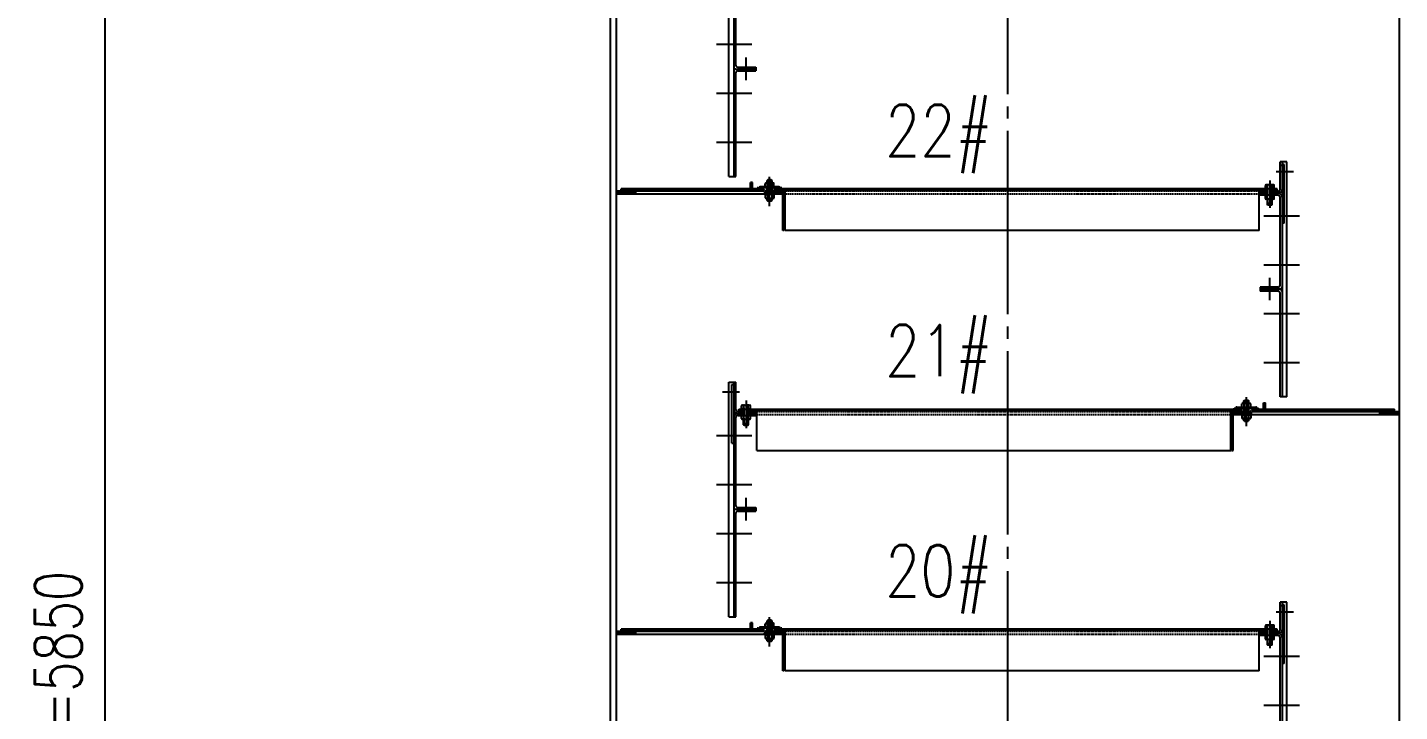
# Model space of a CAD drawing. Extents: x 16825 to 205982, y -10874 to 68273.
# Drawn here: x 162947 to 165750, y 45838 to 47236 of the extents above; entities that cross this region are included whole.
import ezdxf

# ---------------------------------------------------------------- set-up
doc = ezdxf.new("R2010")
doc.units = 0
doc.header["$LTSCALE"] = 5
doc.header["$MEASUREMENT"] = 0
doc.linetypes.add('CENTER', pattern=[18, 15, -1, 1, -1])
doc.linetypes.add('DASHED', pattern=[0.75, 0.5, -0.25])
doc.layers.get('DEFPOINTS').update_dxf_attribs({"linetype": 'CONTINUOUS'})
for name, color, linetype in [('CEN', 6, 'CENTER'), ('DIM', 1, 'CONTINUOUS'), ('HAT', 8, 'CONTINUOUS'), ('HID', 5, 'DASHED'), ('THINK', 2, 'CONTINUOUS'), ('THK', 2, 'CONTINUOUS'), ('THN', 4, 'CONTINUOUS')]:
    doc.layers.add(name, color=color, linetype=linetype)
doc.styles.get("Standard").update_dxf_attribs({"font": 'simplex', "width": 0.75, "bigfont": 'hzdx'})
doc.dimstyles.new('DIM3', dxfattribs={"dimscale": 0, "dimtxt": 3, "dimasz": 3, "dimexe": 1, "dimexo": 0, "dimgap": 1.5, "dimtad": 1, "dimdec": 4, "dimdsep": 46, "dimtxsty": 'Standard', "dimcen": 3, "dimclrd": 1, "dimclrt": 3, "dimadec": 0, "dimazin": 0, "dimtfac": 0.75, "dimtdec": 4, "dimtix": 1, "dimtmove": 0, "dimatfit": 0, "dimfxl": 0, "dimtolj": 1, "dimtzin": 0, "dimarcsym": 0})
pattern_1 = [(135, (165397.0422, 43914.4804), (2.245064, 2.245064), [])]
pattern_2 = [(45, (164503.711, 44364.4804), (-2.245064, 2.245064), [])]
pattern_3 = [(135, (165397.0422, 44814.4804), (2.245064, 2.245064), [])]

# ---------------------------------------------------------------- blocks, each defined once
blk = doc.blocks.new('*D96')
at = {"layer": 'DEFPOINTS', "color": 0}
for p in [(163106.3, 48706.4), (164283.3, 48706.4), (163313.1, 42856.4)]:
    blk.add_point(p, dxfattribs=at)
at = {"layer": 'DIM', "lineweight": -2}
for p, q in [((164283.3, 48706.4), (163074.3, 48706.4)), ((163313.1, 42856.4), (163074.3, 42856.4))]:
    blk.add_line(p, q, dxfattribs=at)
at = {"layer": 'DIM', "color": 1, "lineweight": -2}
blk.add_line((163106.3, 42952.4), (163106.3, 48610.4), dxfattribs=at)
at = {"layer": 'DIM', "color": 1}
for points in [[(163090.3, 48610.4), (163122.3, 48610.4), (163106.3, 48706.4)], [(163090.3, 42952.4), (163122.3, 42952.4), (163106.3, 42856.4)]]:
    blk.add_solid(points, dxfattribs=at)
at = {"layer": 'DIM', "color": 3, "insert": (163010.3, 45781.4), "char_height": 96, "attachment_point": 5, "rotation": 90}
blk.add_mtext('\\A1;13x450=5850', dxfattribs=at)

msp = doc.modelspace()

# ---------------------------------------------------------------- hatches: boundary and pattern name
at = {"layer": 'HAT'}
h = msp.add_hatch(dxfattribs=at)
h.set_pattern_fill('ANSI31', color=256, style=0)
h.set_pattern_definition(pattern_3)
h.paths.add_polyline_path([(164190.377, 46901.373), (164190.377, 46895.373), (164150.377, 46895.373), (164150.377, 46901.373)])
h = msp.add_hatch(dxfattribs=at)
h.set_pattern_fill('ANSI31', color=256, style=0)
h.set_pattern_definition(pattern_3)
h.paths.add_polyline_path([(164424.377, 46919.373), (164428.377, 46919.373), (164428.377, 46906.373), (164424.377, 46906.373)])
h = msp.add_hatch(dxfattribs=at)
h.set_pattern_fill('ANSI31', color=256, scale=0.5, style=0)
h.set_pattern_definition([(135, (165396.0422, 45529.4574), (1.122532, 1.122532), [])])
h.paths.add_polyline_path([(164469.377, 46908.373), (164469.377, 46910.373), (164482.877, 46910.373, -0.23606798), (164484.877, 46909.373, 0.23606798), (164486.877, 46908.373), (164488.377, 46908.373), (164488.377, 46906.373), (164486.877, 46906.373, -0.23606798), (164484.877, 46907.373, 0.23606798), (164482.877, 46908.373)])
h.paths.add_polyline_path([(164457.377, 46910.373), (164457.377, 46908.373), (164443.877, 46908.373, 0.23606798), (164441.877, 46907.373, -0.23606798), (164439.877, 46906.373), (164438.377, 46906.373), (164438.377, 46908.373), (164439.877, 46908.373, 0.23606798), (164441.877, 46909.373, -0.23606798), (164443.877, 46910.373)])
h = msp.add_hatch(dxfattribs=at)
h.set_pattern_fill('ANSI31', color=256, scale=0.5, style=0)
h.set_pattern_definition([(45, (164504.711, 45079.4574), (-1.122532, 1.122532), [])])
h.paths.add_polyline_path([(165431.377, 46458.373), (165431.377, 46460.373), (165417.877, 46460.373, 0.23606798), (165415.877, 46459.373, -0.23606798), (165413.877, 46458.373), (165412.377, 46458.373), (165412.377, 46456.373), (165413.877, 46456.373, 0.23606798), (165415.877, 46457.373, -0.23606798), (165417.877, 46458.373)])
h.paths.add_polyline_path([(165443.377, 46460.373), (165443.377, 46458.373), (165456.877, 46458.373, -0.23606798), (165458.877, 46457.373, 0.23606798), (165460.877, 46456.373), (165462.377, 46456.373), (165462.377, 46458.373), (165460.877, 46458.373, -0.23606798), (165458.877, 46459.373, 0.23606798), (165456.877, 46460.373)])
h = msp.add_hatch(dxfattribs=at)
h.set_pattern_fill('ANSI31', color=256, style=0)
h.set_pattern_definition(pattern_2)
h.paths.add_polyline_path([(165476.377, 46469.373), (165472.377, 46469.373), (165472.377, 46456.373), (165476.377, 46456.373)])
h = msp.add_hatch(dxfattribs=at)
h.set_pattern_fill('ANSI31', color=256, style=0)
h.set_pattern_definition(pattern_2)
h.paths.add_polyline_path([(165710.377, 46451.373), (165710.377, 46445.373), (165750.377, 46445.373), (165750.377, 46451.373)])
h = msp.add_hatch(dxfattribs=at)
h.set_pattern_fill('ANSI31', color=256, style=0)
h.set_pattern_definition(pattern_1)
h.paths.add_polyline_path([(164190.377, 46001.373), (164190.377, 45995.373), (164150.377, 45995.373), (164150.377, 46001.373)])
h = msp.add_hatch(dxfattribs=at)
h.set_pattern_fill('ANSI31', color=256, style=0)
h.set_pattern_definition(pattern_1)
h.paths.add_polyline_path([(164424.377, 46019.373), (164428.377, 46019.373), (164428.377, 46006.373), (164424.377, 46006.373)])
h = msp.add_hatch(dxfattribs=at)
h.set_pattern_fill('ANSI31', color=256, scale=0.5, style=0)
h.set_pattern_definition([(135, (165396.0422, 44629.4574), (1.122532, 1.122532), [])])
h.paths.add_polyline_path([(164469.377, 46008.373), (164469.377, 46010.373), (164482.877, 46010.373, -0.23606798), (164484.877, 46009.373, 0.23606798), (164486.877, 46008.373), (164488.377, 46008.373), (164488.377, 46006.373), (164486.877, 46006.373, -0.23606798), (164484.877, 46007.373, 0.23606798), (164482.877, 46008.373)])
h.paths.add_polyline_path([(164457.377, 46010.373), (164457.377, 46008.373), (164443.877, 46008.373, 0.23606798), (164441.877, 46007.373, -0.23606798), (164439.877, 46006.373), (164438.377, 46006.373), (164438.377, 46008.373), (164439.877, 46008.373, 0.23606798), (164441.877, 46009.373, -0.23606798), (164443.877, 46010.373)])

# ---------------------------------------------------------------- linework, layer by layer
at = {"layer": 'CEN', "ltscale": 5}
msp.add_line((164950.377, 28649.949), (164950.377, 65759.35), dxfattribs=at)
at = {"layer": 'CEN'}
for p, q in [((164427.32, 47201.373), (164355.01, 47201.373)), ((164415.377, 47128.868), (164415.377, 47174.584)), ((164427.32, 47101.373), (164355.01, 47101.373)), ((164427.32, 47001.373), (164355.01, 47001.373)), ((164463.377, 46871.182), (164463.377, 46930.95)), ((165485.377, 46923.632), (165485.377, 46867.398)), ((165533.676, 46941.373), (165498.63, 46941.373)), ((165473.433, 46851.373), (165545.744, 46851.373)), ((165473.433, 46751.373), (165545.744, 46751.373)), ((165485.377, 46678.868), (165485.377, 46724.584)), ((165473.433, 46651.373), (165545.744, 46651.373)), ((165473.433, 46551.373), (165545.744, 46551.373)), ((164367.078, 46491.373), (164402.123, 46491.373)), ((165437.377, 46421.182), (165437.377, 46480.95)), ((164415.377, 46473.632), (164415.377, 46417.398)), ((164427.32, 46401.373), (164355.01, 46401.373)), ((164427.32, 46301.373), (164355.01, 46301.373)), ((164415.377, 46228.868), (164415.377, 46274.584)), ((164427.32, 46201.373), (164355.01, 46201.373)), ((164427.32, 46101.373), (164355.01, 46101.373)), ((164463.377, 45971.182), (164463.377, 46030.95)), ((165533.676, 46041.373), (165498.63, 46041.373)), ((165485.377, 46023.632), (165485.377, 45967.398)), ((165473.433, 45951.373), (165545.744, 45951.373)), ((165473.433, 45851.373), (165545.744, 45851.373))]:
    msp.add_line(p, q, dxfattribs=at)
at = {"layer": 'HID'}
for p, q in [((165463.377, 46901.373), (164496.377, 46901.373)), ((165463.377, 46895.373), (164496.377, 46895.373)), ((164437.377, 46451.373), (165404.377, 46451.373)), ((164437.377, 46445.373), (165404.377, 46445.373)), ((165463.377, 46001.373), (164496.377, 46001.373)), ((165463.377, 45995.373), (164496.377, 45995.373))]:
    msp.add_line(p, q, dxfattribs=at)
at = {"layer": 'THINK'}
for p, q in [((164150.377, 46895.373), (164150.377, 46901.373)), ((165750.377, 46445.373), (165750.377, 46451.373)), ((164150.377, 45995.373), (164150.377, 46001.373))]:
    msp.add_line(p, q, dxfattribs=at)
at = {"layer": 'THK'}
for p, q in [((164138.377, 43081.373), (164138.377, 55515.373)), ((164150.377, 36168.873), (164150.377, 55518.373)), ((165750.377, 41744.373), (165750.377, 54731.373)), ((164380.377, 46931.373), (164380.377, 47411.373)), ((164390.377, 47342.701), (164390.377, 46931.373)), ((164394.377, 47159.373), (164394.377, 47339.373)), ((164394.377, 47151.373), (164435.377, 47151.373)), ((164398.377, 47155.373), (164435.377, 47155.373)), ((164398.377, 47147.373), (164435.377, 47147.373)), ((164435.377, 47155.373), (164435.377, 47147.373)), ((164394.377, 46931.373), (164394.377, 47143.373)), ((165506.377, 46905.373), (165506.377, 46961.373)), ((165520.377, 46961.373), (165506.377, 46961.373)), ((165510.377, 46954.373), (165506.377, 46954.373)), ((165510.377, 46961.373), (165510.377, 46892.701)), ((165514.377, 46956.373), (165510.377, 46956.373)), ((165514.377, 46836.373), (165514.377, 46956.373)), ((165520.377, 46481.373), (165520.377, 46961.373)), ((164380.377, 46931.373), (164394.377, 46931.373)), ((164459.877, 46924.826), (164458.377, 46923.326)), ((164458.377, 46923.326), (164462.377, 46923.326)), ((164458.377, 46918.373), (164458.377, 46923.326)), ((164462.377, 46924.826), (164459.877, 46924.826)), ((164462.377, 46919.826), (164462.377, 46924.826)), ((164464.377, 46919.826), (164464.377, 46924.826)), ((164466.877, 46924.826), (164464.377, 46924.826)), ((164468.377, 46923.326), (164464.377, 46923.326)), ((164468.377, 46923.326), (164466.877, 46924.826)), ((164468.377, 46918.373), (164468.377, 46923.326)), ((164452.377, 46901.373), (164150.377, 46901.373)), ((164453.141, 46895.373), (164150.377, 46895.373)), ((164448.716, 46906.373), (164160.377, 46906.373)), ((164160.377, 46901.373), (164160.377, 46906.373)), ((164448.377, 46903.373), (164160.377, 46903.373)), ((164190.377, 46895.373), (164190.377, 46903.373)), ((164428.377, 46919.373), (164424.377, 46919.373)), ((164424.377, 46906.373), (164424.377, 46919.373)), ((164428.377, 46906.373), (164428.377, 46919.373)), ((164439.877, 46908.373), (164438.377, 46908.373)), ((164438.377, 46906.373), (164438.377, 46908.373)), ((164482.877, 46910.373), (164443.877, 46910.373)), ((164458.377, 46908.373), (164443.877, 46908.373)), ((164487.377, 46898.373), (164453.141, 46898.373)), ((164453.141, 46894.873), (164453.141, 46898.373)), ((164453.141, 46894.873), (164463.377, 46894.873)), ((164454.377, 46911.873), (164454.377, 46916.873)), ((164470.877, 46918.373), (164455.877, 46918.373)), ((164457.377, 46908.373), (164457.377, 46910.373)), ((164458.377, 46901.373), (164457.377, 46901.373)), ((164457.377, 46898.373), (164457.377, 46901.373)), ((164458.377, 46898.373), (164458.377, 46910.373)), ((164458.877, 46911.873), (164458.877, 46916.873)), ((164464.377, 46919.826), (164462.377, 46919.826)), ((164463.377, 46918.373), (164463.377, 46910.373)), ((164473.612, 46894.873), (164463.377, 46894.873)), ((164463.377, 46886.873), (164463.377, 46894.873)), ((164467.877, 46911.873), (164467.877, 46916.873)), ((164468.377, 46898.373), (164468.377, 46910.373)), ((164482.877, 46908.373), (164468.377, 46908.373)), ((164495.377, 46901.373), (164468.377, 46901.373)), ((164469.377, 46908.373), (164469.377, 46910.373)), ((164469.377, 46898.373), (164469.377, 46901.373)), ((164472.377, 46911.873), (164472.377, 46916.873)), ((165500.377, 46906.373), (164473.377, 46906.373)), ((164473.377, 46901.373), (164473.377, 46906.373)), ((165480.377, 46903.373), (164473.377, 46903.373)), ((164473.612, 46894.873), (164473.612, 46898.373)), ((164490.377, 46895.373), (164473.612, 46895.373)), ((164488.377, 46908.373), (164486.877, 46908.373)), ((164488.377, 46906.373), (164488.377, 46908.373)), ((164490.377, 46821.373), (164490.377, 46895.373)), ((164493.377, 46901.373), (164493.377, 46903.373)), ((164495.377, 46895.373), (164493.377, 46895.373)), ((164493.377, 46821.373), (164493.377, 46895.373)), ((164495.377, 46821.373), (164495.377, 46903.373)), ((165463.377, 46821.373), (165463.377, 46903.373)), ((165463.377, 46901.373), (165480.377, 46901.373)), ((165465.377, 46895.373), (165463.377, 46895.373)), ((165465.377, 46901.373), (165465.377, 46893.373)), ((165480.377, 46901.373), (165465.377, 46901.373)), ((165465.377, 46897.373), (165465.377, 46901.373)), ((165480.377, 46897.373), (165465.377, 46897.373)), ((165476.377, 46907.873), (165476.377, 46912.873)), ((165492.877, 46914.373), (165477.877, 46914.373)), ((165479.377, 46903.373), (165479.377, 46906.373)), ((165479.377, 46903.373), (165479.377, 46901.373)), ((165479.377, 46893.373), (165479.377, 46901.373)), ((165480.377, 46893.373), (165480.377, 46906.373)), ((165480.877, 46907.873), (165480.877, 46912.873)), ((165489.877, 46907.873), (165489.877, 46912.873)), ((165490.377, 46893.373), (165490.377, 46906.373)), ((165500.377, 46903.373), (165490.377, 46903.373)), ((165502.377, 46901.373), (165490.377, 46901.373)), ((165490.377, 46901.373), (165502.377, 46901.373)), ((165502.377, 46897.373), (165490.377, 46897.373)), ((165491.377, 46903.373), (165491.377, 46906.373)), ((165491.377, 46901.373), (165491.377, 46903.373)), ((165491.377, 46893.373), (165491.377, 46901.373)), ((165494.377, 46907.873), (165494.377, 46912.873)), ((165500.377, 46903.373), (165500.377, 46906.373)), ((165500.377, 46903.373), (165500.377, 46901.373)), ((164454.377, 46893.373), (164454.377, 46888.373)), ((164470.877, 46886.873), (164455.877, 46886.873)), ((164458.377, 46882.826), (164458.377, 46886.873)), ((164458.377, 46882.826), (164462.377, 46882.826)), ((164458.377, 46882.826), (164459.877, 46881.326)), ((164458.877, 46893.373), (164458.877, 46888.373)), ((164462.377, 46881.326), (164459.877, 46881.326)), ((164464.377, 46886.326), (164462.377, 46886.326)), ((164462.377, 46881.326), (164462.377, 46886.326)), ((164464.377, 46881.326), (164464.377, 46886.326)), ((164468.377, 46882.826), (164464.377, 46882.826)), ((164466.877, 46881.326), (164464.377, 46881.326)), ((164466.877, 46881.326), (164468.377, 46882.826)), ((164467.877, 46893.373), (164467.877, 46888.373)), ((164468.377, 46882.826), (164468.377, 46886.873)), ((164472.377, 46893.373), (164472.377, 46888.373)), ((165502.377, 46893.373), (165465.377, 46893.373)), ((165476.377, 46886.873), (165476.377, 46891.873)), ((165492.877, 46885.373), (165477.877, 46885.373)), ((165480.377, 46874.373), (165480.377, 46885.373)), ((165480.377, 46874.373), (165484.377, 46874.373)), ((165481.377, 46873.373), (165480.377, 46874.373)), ((165480.877, 46886.873), (165480.877, 46891.873)), ((165484.377, 46873.373), (165481.377, 46873.373)), ((165486.377, 46878.373), (165484.377, 46878.373)), ((165484.377, 46873.373), (165484.377, 46878.373)), ((165486.377, 46873.373), (165486.377, 46878.373)), ((165490.377, 46874.373), (165486.377, 46874.373)), ((165489.377, 46873.373), (165486.377, 46873.373)), ((165489.377, 46873.373), (165490.377, 46874.373)), ((165489.877, 46886.873), (165489.877, 46891.873)), ((165490.377, 46874.373), (165490.377, 46885.373)), ((165494.377, 46886.873), (165494.377, 46891.873)), ((165506.377, 46709.373), (165506.377, 46889.373)), ((165510.377, 46892.701), (165510.377, 46481.373)), ((164493.377, 46821.373), (164490.377, 46821.373)), ((165463.377, 46821.373), (164495.377, 46821.373)), ((165514.377, 46836.373), (165510.377, 46836.373)), ((165502.377, 46705.373), (165465.377, 46705.373)), ((165465.377, 46705.373), (165465.377, 46697.373)), ((165506.377, 46701.373), (165465.377, 46701.373)), ((165502.377, 46697.373), (165465.377, 46697.373)), ((165506.377, 46481.373), (165506.377, 46693.373)), ((164380.377, 46031.373), (164380.377, 46511.373)), ((164380.377, 46511.373), (164394.377, 46511.373)), ((164386.377, 46506.373), (164390.377, 46506.373)), ((164386.377, 46386.373), (164386.377, 46506.373)), ((164390.377, 46511.373), (164390.377, 46442.701)), ((164390.377, 46504.373), (164394.377, 46504.373)), ((164394.377, 46455.373), (164394.377, 46511.373)), ((165432.377, 46473.326), (165433.877, 46474.826)), ((165433.877, 46474.826), (165436.377, 46474.826)), ((165436.377, 46469.826), (165436.377, 46474.826)), ((165438.377, 46474.826), (165440.877, 46474.826)), ((165438.377, 46469.826), (165438.377, 46474.826)), ((165440.877, 46474.826), (165442.377, 46473.326)), ((165520.377, 46481.373), (165506.377, 46481.373)), ((164398.377, 46451.373), (164410.377, 46451.373)), ((164410.377, 46451.373), (164398.377, 46451.373)), ((164398.377, 46447.373), (164410.377, 46447.373)), ((164400.377, 46456.373), (165427.377, 46456.373)), ((164400.377, 46453.373), (164400.377, 46456.373)), ((164400.377, 46453.373), (164400.377, 46451.373)), ((164400.377, 46453.373), (164410.377, 46453.373)), ((164406.377, 46457.873), (164406.377, 46462.873)), ((164407.877, 46464.373), (164422.877, 46464.373)), ((164409.377, 46453.373), (164409.377, 46456.373)), ((164409.377, 46451.373), (164409.377, 46453.373)), ((164409.377, 46443.373), (164409.377, 46451.373)), ((164410.377, 46443.373), (164410.377, 46456.373)), ((164410.877, 46457.873), (164410.877, 46462.873)), ((164419.877, 46457.873), (164419.877, 46462.873)), ((164420.377, 46443.373), (164420.377, 46456.373)), ((164420.377, 46453.373), (165427.377, 46453.373)), ((164420.377, 46451.373), (164435.377, 46451.373)), ((164437.377, 46451.373), (164420.377, 46451.373)), ((164420.377, 46447.373), (164435.377, 46447.373)), ((164421.377, 46453.373), (164421.377, 46456.373)), ((164421.377, 46453.373), (164421.377, 46451.373)), ((164421.377, 46443.373), (164421.377, 46451.373)), ((164424.377, 46457.873), (164424.377, 46462.873)), ((164435.377, 46451.373), (164435.377, 46443.373)), ((164435.377, 46447.373), (164435.377, 46451.373)), ((164437.377, 46371.373), (164437.377, 46453.373)), ((165405.377, 46371.373), (165405.377, 46453.373)), ((165405.377, 46451.373), (165432.377, 46451.373)), ((165407.377, 46451.373), (165407.377, 46453.373)), ((165412.377, 46456.373), (165412.377, 46458.373)), ((165412.377, 46458.373), (165413.877, 46458.373)), ((165413.377, 46448.373), (165447.612, 46448.373)), ((165417.877, 46460.373), (165456.877, 46460.373)), ((165417.877, 46458.373), (165432.377, 46458.373)), ((165427.141, 46444.873), (165427.141, 46448.373)), ((165427.377, 46451.373), (165427.377, 46456.373)), ((165428.377, 46461.873), (165428.377, 46466.873)), ((165429.877, 46468.373), (165444.877, 46468.373)), ((165431.377, 46458.373), (165431.377, 46460.373)), ((165431.377, 46448.373), (165431.377, 46451.373)), ((165432.377, 46473.326), (165436.377, 46473.326)), ((165432.377, 46468.373), (165432.377, 46473.326)), ((165432.377, 46448.373), (165432.377, 46460.373)), ((165432.877, 46461.873), (165432.877, 46466.873)), ((165436.377, 46469.826), (165438.377, 46469.826)), ((165437.377, 46468.373), (165437.377, 46460.373)), ((165442.377, 46473.326), (165438.377, 46473.326)), ((165441.877, 46461.873), (165441.877, 46466.873)), ((165442.377, 46468.373), (165442.377, 46473.326)), ((165442.377, 46448.373), (165442.377, 46460.373)), ((165442.377, 46458.373), (165456.877, 46458.373)), ((165442.377, 46451.373), (165443.377, 46451.373)), ((165443.377, 46458.373), (165443.377, 46460.373)), ((165443.377, 46448.373), (165443.377, 46451.373)), ((165446.377, 46461.873), (165446.377, 46466.873)), ((165447.612, 46444.873), (165447.612, 46448.373)), ((165448.377, 46451.373), (165750.377, 46451.373)), ((165452.037, 46456.373), (165740.377, 46456.373)), ((165452.377, 46453.373), (165740.377, 46453.373)), ((165460.877, 46458.373), (165462.377, 46458.373)), ((165462.377, 46456.373), (165462.377, 46458.373)), ((165472.377, 46456.373), (165472.377, 46469.373)), ((165472.377, 46469.373), (165476.377, 46469.373)), ((165476.377, 46456.373), (165476.377, 46469.373)), ((165710.377, 46445.373), (165710.377, 46453.373)), ((165740.377, 46451.373), (165740.377, 46456.373)), ((164390.377, 46442.701), (164390.377, 46031.373)), ((164394.377, 46259.373), (164394.377, 46439.373)), ((164398.377, 46443.373), (164435.377, 46443.373)), ((164406.377, 46436.873), (164406.377, 46441.873)), ((164407.877, 46435.373), (164422.877, 46435.373)), ((164410.377, 46424.373), (164410.377, 46435.373)), ((164410.377, 46424.373), (164414.377, 46424.373)), ((164411.377, 46423.373), (164410.377, 46424.373)), ((164410.877, 46436.873), (164410.877, 46441.873)), ((164411.377, 46423.373), (164414.377, 46423.373)), ((164414.377, 46428.373), (164416.377, 46428.373)), ((164414.377, 46423.373), (164414.377, 46428.373)), ((164416.377, 46423.373), (164416.377, 46428.373)), ((164420.377, 46424.373), (164416.377, 46424.373)), ((164416.377, 46423.373), (164419.377, 46423.373)), ((164419.377, 46423.373), (164420.377, 46424.373)), ((164419.877, 46436.873), (164419.877, 46441.873)), ((164420.377, 46424.373), (164420.377, 46435.373)), ((164424.377, 46436.873), (164424.377, 46441.873)), ((164435.377, 46445.373), (164437.377, 46445.373)), ((165405.377, 46445.373), (165407.377, 46445.373)), ((165407.377, 46371.373), (165407.377, 46445.373)), ((165410.377, 46445.373), (165427.141, 46445.373)), ((165410.377, 46371.373), (165410.377, 46445.373)), ((165427.141, 46444.873), (165437.377, 46444.873)), ((165428.377, 46443.373), (165428.377, 46438.373)), ((165429.877, 46436.873), (165444.877, 46436.873)), ((165432.377, 46432.826), (165432.377, 46436.873)), ((165432.377, 46432.826), (165436.377, 46432.826)), ((165433.877, 46431.326), (165432.377, 46432.826)), ((165432.877, 46443.373), (165432.877, 46438.373)), ((165433.877, 46431.326), (165436.377, 46431.326)), ((165436.377, 46436.326), (165438.377, 46436.326)), ((165436.377, 46431.326), (165436.377, 46436.326)), ((165447.612, 46444.873), (165437.377, 46444.873)), ((165437.377, 46436.873), (165437.377, 46444.873)), ((165438.377, 46431.326), (165438.377, 46436.326)), ((165442.377, 46432.826), (165438.377, 46432.826)), ((165438.377, 46431.326), (165440.877, 46431.326)), ((165442.377, 46432.826), (165440.877, 46431.326)), ((165441.877, 46443.373), (165441.877, 46438.373)), ((165442.377, 46432.826), (165442.377, 46436.873)), ((165446.377, 46443.373), (165446.377, 46438.373)), ((165447.612, 46445.373), (165750.377, 46445.373)), ((164386.377, 46386.373), (164390.377, 46386.373)), ((164437.377, 46371.373), (165405.377, 46371.373)), ((165407.377, 46371.373), (165410.377, 46371.373)), ((164394.377, 46251.373), (164435.377, 46251.373)), ((164398.377, 46255.373), (164435.377, 46255.373)), ((164435.377, 46255.373), (164435.377, 46247.373)), ((164394.377, 46031.373), (164394.377, 46243.373)), ((164398.377, 46247.373), (164435.377, 46247.373)), ((165506.377, 46005.373), (165506.377, 46061.373)), ((165520.377, 46061.373), (165506.377, 46061.373)), ((165510.377, 46054.373), (165506.377, 46054.373)), ((165510.377, 46061.373), (165510.377, 45992.701)), ((165514.377, 46056.373), (165510.377, 46056.373)), ((165514.377, 45936.373), (165514.377, 46056.373)), ((165520.377, 45581.373), (165520.377, 46061.373)), ((164380.377, 46031.373), (164394.377, 46031.373)), ((164452.377, 46001.373), (164150.377, 46001.373)), ((164448.716, 46006.373), (164160.377, 46006.373)), ((164160.377, 46001.373), (164160.377, 46006.373)), ((164448.377, 46003.373), (164160.377, 46003.373)), ((164190.377, 45995.373), (164190.377, 46003.373)), ((164428.377, 46019.373), (164424.377, 46019.373)), ((164424.377, 46006.373), (164424.377, 46019.373)), ((164428.377, 46006.373), (164428.377, 46019.373)), ((164439.877, 46008.373), (164438.377, 46008.373)), ((164438.377, 46006.373), (164438.377, 46008.373)), ((164482.877, 46010.373), (164443.877, 46010.373)), ((164458.377, 46008.373), (164443.877, 46008.373)), ((164487.377, 45998.373), (164453.141, 45998.373)), ((164453.141, 45994.873), (164453.141, 45998.373)), ((164454.377, 46011.873), (164454.377, 46016.873)), ((164470.877, 46018.373), (164455.877, 46018.373)), ((164457.377, 46008.373), (164457.377, 46010.373)), ((164458.377, 46001.373), (164457.377, 46001.373)), ((164457.377, 45998.373), (164457.377, 46001.373)), ((164459.877, 46024.826), (164458.377, 46023.326)), ((164458.377, 46023.326), (164462.377, 46023.326)), ((164458.377, 46018.373), (164458.377, 46023.326)), ((164458.377, 45998.373), (164458.377, 46010.373)), ((164458.877, 46011.873), (164458.877, 46016.873)), ((164462.377, 46024.826), (164459.877, 46024.826)), ((164462.377, 46019.826), (164462.377, 46024.826)), ((164464.377, 46019.826), (164462.377, 46019.826)), ((164463.377, 46018.373), (164463.377, 46010.373)), ((164464.377, 46019.826), (164464.377, 46024.826)), ((164466.877, 46024.826), (164464.377, 46024.826)), ((164468.377, 46023.326), (164464.377, 46023.326)), ((164468.377, 46023.326), (164466.877, 46024.826)), ((164467.877, 46011.873), (164467.877, 46016.873)), ((164468.377, 46018.373), (164468.377, 46023.326)), ((164468.377, 45998.373), (164468.377, 46010.373)), ((164482.877, 46008.373), (164468.377, 46008.373)), ((164495.377, 46001.373), (164468.377, 46001.373)), ((164469.377, 46008.373), (164469.377, 46010.373)), ((164469.377, 45998.373), (164469.377, 46001.373)), ((164472.377, 46011.873), (164472.377, 46016.873)), ((165500.377, 46006.373), (164473.377, 46006.373)), ((164473.377, 46001.373), (164473.377, 46006.373)), ((165480.377, 46003.373), (164473.377, 46003.373)), ((164473.612, 45994.873), (164473.612, 45998.373)), ((164488.377, 46008.373), (164486.877, 46008.373)), ((164488.377, 46006.373), (164488.377, 46008.373)), ((164493.377, 46001.373), (164493.377, 46003.373)), ((164495.377, 45921.373), (164495.377, 46003.373)), ((165463.377, 45921.373), (165463.377, 46003.373)), ((165463.377, 46001.373), (165480.377, 46001.373)), ((165465.377, 46001.373), (165465.377, 45993.373)), ((165480.377, 46001.373), (165465.377, 46001.373)), ((165465.377, 45997.373), (165465.377, 46001.373)), ((165476.377, 46007.873), (165476.377, 46012.873)), ((165492.877, 46014.373), (165477.877, 46014.373)), ((165479.377, 46003.373), (165479.377, 46006.373)), ((165479.377, 46003.373), (165479.377, 46001.373)), ((165479.377, 45993.373), (165479.377, 46001.373)), ((165480.377, 45993.373), (165480.377, 46006.373)), ((165480.877, 46007.873), (165480.877, 46012.873)), ((165489.877, 46007.873), (165489.877, 46012.873)), ((165490.377, 45993.373), (165490.377, 46006.373)), ((165500.377, 46003.373), (165490.377, 46003.373)), ((165502.377, 46001.373), (165490.377, 46001.373)), ((165490.377, 46001.373), (165502.377, 46001.373)), ((165491.377, 46003.373), (165491.377, 46006.373)), ((165491.377, 46001.373), (165491.377, 46003.373)), ((165491.377, 45993.373), (165491.377, 46001.373)), ((165494.377, 46007.873), (165494.377, 46012.873)), ((165500.377, 46003.373), (165500.377, 46006.373)), ((165500.377, 46003.373), (165500.377, 46001.373)), ((164453.141, 45995.373), (164150.377, 45995.373)), ((164453.141, 45994.873), (164463.377, 45994.873)), ((164454.377, 45993.373), (164454.377, 45988.373)), ((164470.877, 45986.873), (164455.877, 45986.873)), ((164458.377, 45982.826), (164458.377, 45986.873)), ((164458.377, 45982.826), (164462.377, 45982.826)), ((164458.377, 45982.826), (164459.877, 45981.326)), ((164458.877, 45993.373), (164458.877, 45988.373)), ((164462.377, 45981.326), (164459.877, 45981.326)), ((164464.377, 45986.326), (164462.377, 45986.326)), ((164462.377, 45981.326), (164462.377, 45986.326)), ((164473.612, 45994.873), (164463.377, 45994.873)), ((164463.377, 45986.873), (164463.377, 45994.873)), ((164464.377, 45981.326), (164464.377, 45986.326)), ((164468.377, 45982.826), (164464.377, 45982.826)), ((164466.877, 45981.326), (164464.377, 45981.326)), ((164466.877, 45981.326), (164468.377, 45982.826)), ((164467.877, 45993.373), (164467.877, 45988.373)), ((164468.377, 45982.826), (164468.377, 45986.873)), ((164472.377, 45993.373), (164472.377, 45988.373)), ((164490.377, 45995.373), (164473.612, 45995.373)), ((164490.377, 45921.373), (164490.377, 45995.373)), ((164495.377, 45995.373), (164493.377, 45995.373)), ((164493.377, 45921.373), (164493.377, 45995.373)), ((165465.377, 45995.373), (165463.377, 45995.373)), ((165480.377, 45997.373), (165465.377, 45997.373)), ((165502.377, 45993.373), (165465.377, 45993.373)), ((165476.377, 45986.873), (165476.377, 45991.873)), ((165492.877, 45985.373), (165477.877, 45985.373)), ((165480.377, 45974.373), (165480.377, 45985.373)), ((165480.377, 45974.373), (165484.377, 45974.373)), ((165481.377, 45973.373), (165480.377, 45974.373)), ((165480.877, 45986.873), (165480.877, 45991.873)), ((165484.377, 45973.373), (165481.377, 45973.373)), ((165486.377, 45978.373), (165484.377, 45978.373)), ((165484.377, 45973.373), (165484.377, 45978.373)), ((165486.377, 45973.373), (165486.377, 45978.373)), ((165490.377, 45974.373), (165486.377, 45974.373)), ((165489.377, 45973.373), (165486.377, 45973.373)), ((165489.377, 45973.373), (165490.377, 45974.373)), ((165489.877, 45986.873), (165489.877, 45991.873)), ((165502.377, 45997.373), (165490.377, 45997.373)), ((165490.377, 45974.373), (165490.377, 45985.373)), ((165494.377, 45986.873), (165494.377, 45991.873)), ((165506.377, 45809.373), (165506.377, 45989.373)), ((165510.377, 45992.701), (165510.377, 45581.373)), ((164493.377, 45921.373), (164490.377, 45921.373)), ((165463.377, 45921.373), (164495.377, 45921.373)), ((165514.377, 45936.373), (165510.377, 45936.373))]:
    msp.add_line(p, q, dxfattribs=at)
for centre, radius, start, end in [((164394.377, 47155.373), 4, 180, 270), ((164394.377, 47147.373), 4, 90, 180), ((164398.377, 47159.373), 4, 180, 270), ((164398.377, 47143.373), 4, 90, 180), ((164439.877, 46910.873), 2.5, 270, 323.130102), ((164439.877, 46908.873), 2.5, 270, 323.130102), ((164443.877, 46907.873), 2.5, 90, 143.130102), ((164443.877, 46905.873), 2.5, 90, 143.130102), ((164448.377, 46898.373), 5, 30, 90), ((164448.716, 46901.373), 5, 30, 90), ((164457.037, 46903.373), 5, 210, 270), ((164457.377, 46906.373), 5, 210, 270), ((164455.877, 46916.873), 1.5, 90, 180), ((164455.877, 46911.873), 1.5, 180, 270), ((164455.877, 46893.373), 1.5, 90, 180), ((164457.377, 46916.873), 1.5, 0, 90), ((164457.377, 46911.873), 1.5, 270, 0), ((164457.377, 46893.373), 1.5, 0, 90), ((164460.377, 46916.873), 1.5, 90, 180), ((164460.377, 46911.873), 1.5, 180, 270), ((164460.377, 46893.373), 1.5, 90, 180), ((164466.377, 46916.873), 1.5, 0, 90), ((164466.377, 46911.873), 1.5, 270, 0), ((164466.377, 46893.373), 1.5, 0, 90), ((164469.377, 46916.873), 1.5, 90, 180), ((164469.377, 46911.873), 1.5, 180, 270), ((164469.377, 46893.373), 1.5, 90, 180), ((164470.877, 46916.873), 1.5, 0, 90), ((164470.877, 46911.873), 1.5, 270, 0), ((164470.877, 46893.373), 1.5, 0, 90), ((164482.877, 46907.873), 2.5, 36.869898, 90), ((164482.877, 46905.873), 2.5, 36.869898, 90), ((164486.877, 46910.873), 2.5, 216.869898, 270), ((164486.877, 46908.873), 2.5, 216.869898, 270), ((164487.377, 46895.373), 6, 0, 90), ((164487.377, 46895.373), 3, 0, 90), ((165477.877, 46912.873), 1.5, 90, 180), ((165477.877, 46907.873), 1.5, 180, 270), ((165479.377, 46912.873), 1.5, 0, 90), ((165479.377, 46907.873), 1.5, 270, 0), ((165482.377, 46912.873), 1.5, 90, 180), ((165482.377, 46907.873), 1.5, 180, 270), ((165488.377, 46912.873), 1.5, 0, 90), ((165488.377, 46907.873), 1.5, 270, 0), ((165491.377, 46912.873), 1.5, 90, 180), ((165491.377, 46907.873), 1.5, 180, 270), ((165492.877, 46912.873), 1.5, 0, 90), ((165492.877, 46907.873), 1.5, 270, 0), ((165502.377, 46905.373), 8, 270, 0), ((165502.377, 46905.373), 4, 270, 0), ((165502.377, 46889.373), 8, 0, 90), ((164455.877, 46888.373), 1.5, 180, 270), ((164457.377, 46888.373), 1.5, 270, 0), ((164460.377, 46888.373), 1.5, 180, 270), ((164466.377, 46888.373), 1.5, 270, 0), ((164469.377, 46888.373), 1.5, 180, 270), ((164470.877, 46888.373), 1.5, 270, 0), ((165477.877, 46891.873), 1.5, 90, 180), ((165477.877, 46886.873), 1.5, 180, 270), ((165479.377, 46891.873), 1.5, 0, 90), ((165479.377, 46886.873), 1.5, 270, 0), ((165482.377, 46891.873), 1.5, 90, 180), ((165482.377, 46886.873), 1.5, 180, 270), ((165488.377, 46891.873), 1.5, 0, 90), ((165488.377, 46886.873), 1.5, 270, 0), ((165491.377, 46891.873), 1.5, 90, 180), ((165491.377, 46886.873), 1.5, 180, 270), ((165492.877, 46891.873), 1.5, 0, 90), ((165492.877, 46886.873), 1.5, 270, 0), ((165502.377, 46889.373), 4, 0, 90), ((165502.377, 46709.373), 4, 270, 0), ((165506.377, 46705.373), 4, 270, 0), ((165506.377, 46697.373), 4, 0, 90), ((165502.377, 46693.373), 4, 0, 90), ((164398.377, 46455.373), 8, 180, 270), ((164398.377, 46439.373), 8, 90, 180), ((164398.377, 46455.373), 4, 180, 270), ((164407.877, 46462.873), 1.5, 90, 180), ((164407.877, 46457.873), 1.5, 180, 270), ((164409.377, 46462.873), 1.5, 0, 90), ((164409.377, 46457.873), 1.5, 270, 0), ((164412.377, 46462.873), 1.5, 90, 180), ((164412.377, 46457.873), 1.5, 180, 270), ((164418.377, 46462.873), 1.5, 0, 90), ((164418.377, 46457.873), 1.5, 270, 0), ((164421.377, 46462.873), 1.5, 90, 180), ((164421.377, 46457.873), 1.5, 180, 270), ((164422.877, 46462.873), 1.5, 0, 90), ((164422.877, 46457.873), 1.5, 270, 0), ((165413.377, 46445.373), 6, 90, 180), ((165413.377, 46445.373), 3, 90, 180), ((165413.877, 46460.873), 2.5, 270, 323.130102), ((165413.877, 46458.873), 2.5, 270, 323.130102), ((165417.877, 46457.873), 2.5, 90, 143.130102), ((165417.877, 46455.873), 2.5, 90, 143.130102), ((165429.877, 46466.873), 1.5, 90, 180), ((165429.877, 46461.873), 1.5, 180, 270), ((165431.377, 46466.873), 1.5, 0, 90), ((165431.377, 46461.873), 1.5, 270, 0), ((165434.377, 46466.873), 1.5, 90, 180), ((165434.377, 46461.873), 1.5, 180, 270), ((165440.377, 46466.873), 1.5, 0, 90), ((165440.377, 46461.873), 1.5, 270, 0), ((165443.377, 46466.873), 1.5, 90, 180), ((165443.377, 46461.873), 1.5, 180, 270), ((165443.377, 46456.373), 5, 270, 330), ((165443.716, 46453.373), 5, 270, 330), ((165444.877, 46466.873), 1.5, 0, 90), ((165444.877, 46461.873), 1.5, 270, 0), ((165452.037, 46451.373), 5, 90, 150), ((165452.377, 46448.373), 5, 90, 150), ((165456.877, 46457.873), 2.5, 36.869898, 90), ((165456.877, 46455.873), 2.5, 36.869898, 90), ((165460.877, 46460.873), 2.5, 216.869898, 270), ((165460.877, 46458.873), 2.5, 216.869898, 270), ((164398.377, 46439.373), 4, 90, 180), ((164407.877, 46441.873), 1.5, 90, 180), ((164407.877, 46436.873), 1.5, 180, 270), ((164409.377, 46441.873), 1.5, 0, 90), ((164409.377, 46436.873), 1.5, 270, 0), ((164412.377, 46441.873), 1.5, 90, 180), ((164412.377, 46436.873), 1.5, 180, 270), ((164418.377, 46441.873), 1.5, 0, 90), ((164418.377, 46436.873), 1.5, 270, 0), ((164421.377, 46441.873), 1.5, 90, 180), ((164421.377, 46436.873), 1.5, 180, 270), ((164422.877, 46441.873), 1.5, 0, 90), ((164422.877, 46436.873), 1.5, 270, 0), ((165429.877, 46443.373), 1.5, 90, 180), ((165429.877, 46438.373), 1.5, 180, 270), ((165431.377, 46443.373), 1.5, 0, 90), ((165431.377, 46438.373), 1.5, 270, 0), ((165434.377, 46443.373), 1.5, 90, 180), ((165434.377, 46438.373), 1.5, 180, 270), ((165440.377, 46443.373), 1.5, 0, 90), ((165440.377, 46438.373), 1.5, 270, 0), ((165443.377, 46443.373), 1.5, 90, 180), ((165443.377, 46438.373), 1.5, 180, 270), ((165444.877, 46443.373), 1.5, 0, 90), ((165444.877, 46438.373), 1.5, 270, 0), ((164394.377, 46255.373), 4, 180, 270), ((164394.377, 46247.373), 4, 90, 180), ((164398.377, 46259.373), 4, 180, 270), ((164398.377, 46243.373), 4, 90, 180), ((164439.877, 46010.873), 2.5, 270, 323.130102), ((164439.877, 46008.873), 2.5, 270, 323.130102), ((164443.877, 46007.873), 2.5, 90, 143.130102), ((164443.877, 46005.873), 2.5, 90, 143.130102), ((164448.377, 45998.373), 5, 30, 90), ((164448.716, 46001.373), 5, 30, 90), ((164457.037, 46003.373), 5, 210, 270), ((164457.377, 46006.373), 5, 210, 270), ((164455.877, 46016.873), 1.5, 90, 180), ((164455.877, 46011.873), 1.5, 180, 270), ((164457.377, 46016.873), 1.5, 0, 90), ((164457.377, 46011.873), 1.5, 270, 0), ((164460.377, 46016.873), 1.5, 90, 180), ((164460.377, 46011.873), 1.5, 180, 270), ((164466.377, 46016.873), 1.5, 0, 90), ((164466.377, 46011.873), 1.5, 270, 0), ((164469.377, 46016.873), 1.5, 90, 180), ((164469.377, 46011.873), 1.5, 180, 270), ((164470.877, 46016.873), 1.5, 0, 90), ((164470.877, 46011.873), 1.5, 270, 0), ((164482.877, 46007.873), 2.5, 36.869898, 90), ((164482.877, 46005.873), 2.5, 36.869898, 90), ((164486.877, 46010.873), 2.5, 216.869898, 270), ((164486.877, 46008.873), 2.5, 216.869898, 270), ((164487.377, 45995.373), 6, 0, 90), ((164487.377, 45995.373), 3, 0, 90), ((165477.877, 46012.873), 1.5, 90, 180), ((165477.877, 46007.873), 1.5, 180, 270), ((165479.377, 46012.873), 1.5, 0, 90), ((165479.377, 46007.873), 1.5, 270, 0), ((165482.377, 46012.873), 1.5, 90, 180), ((165482.377, 46007.873), 1.5, 180, 270), ((165488.377, 46012.873), 1.5, 0, 90), ((165488.377, 46007.873), 1.5, 270, 0), ((165491.377, 46012.873), 1.5, 90, 180), ((165491.377, 46007.873), 1.5, 180, 270), ((165492.877, 46012.873), 1.5, 0, 90), ((165492.877, 46007.873), 1.5, 270, 0), ((165502.377, 46005.373), 8, 270, 0), ((165502.377, 46005.373), 4, 270, 0), ((164455.877, 45993.373), 1.5, 90, 180), ((164455.877, 45988.373), 1.5, 180, 270), ((164457.377, 45993.373), 1.5, 0, 90), ((164457.377, 45988.373), 1.5, 270, 0), ((164460.377, 45993.373), 1.5, 90, 180), ((164460.377, 45988.373), 1.5, 180, 270), ((164466.377, 45993.373), 1.5, 0, 90), ((164466.377, 45988.373), 1.5, 270, 0), ((164469.377, 45993.373), 1.5, 90, 180), ((164469.377, 45988.373), 1.5, 180, 270), ((164470.877, 45993.373), 1.5, 0, 90), ((164470.877, 45988.373), 1.5, 270, 0), ((165477.877, 45991.873), 1.5, 90, 180), ((165477.877, 45986.873), 1.5, 180, 270), ((165479.377, 45991.873), 1.5, 0, 90), ((165479.377, 45986.873), 1.5, 270, 0), ((165482.377, 45991.873), 1.5, 90, 180), ((165482.377, 45986.873), 1.5, 180, 270), ((165488.377, 45991.873), 1.5, 0, 90), ((165488.377, 45986.873), 1.5, 270, 0), ((165491.377, 45991.873), 1.5, 90, 180), ((165491.377, 45986.873), 1.5, 180, 270), ((165492.877, 45991.873), 1.5, 0, 90), ((165492.877, 45986.873), 1.5, 270, 0), ((165502.377, 45989.373), 8, 0, 90), ((165502.377, 45989.373), 4, 0, 90)]:
    msp.add_arc(centre, radius, start, end, dxfattribs=at)
at = {"layer": 'THN'}
for p, q in [((164459.877, 46918.373), (164459.877, 46924.826)), ((164466.877, 46918.373), (164466.877, 46924.826)), ((164459.877, 46898.373), (164459.877, 46910.373)), ((164466.877, 46898.373), (164466.877, 46910.373)), ((165481.377, 46893.373), (165481.377, 46906.373)), ((165489.377, 46893.373), (165489.377, 46906.373)), ((164459.877, 46881.326), (164459.877, 46886.873)), ((164466.877, 46881.326), (164466.877, 46886.873)), ((165481.377, 46873.373), (165481.377, 46885.373)), ((165489.377, 46873.373), (165489.377, 46885.373)), ((165433.877, 46468.373), (165433.877, 46474.826)), ((165440.877, 46468.373), (165440.877, 46474.826)), ((164411.377, 46443.373), (164411.377, 46456.373)), ((164419.377, 46443.373), (164419.377, 46456.373)), ((165433.877, 46448.373), (165433.877, 46460.373)), ((165440.877, 46448.373), (165440.877, 46460.373)), ((164411.377, 46423.373), (164411.377, 46435.373)), ((164419.377, 46423.373), (164419.377, 46435.373)), ((165433.877, 46431.326), (165433.877, 46436.873)), ((165440.877, 46431.326), (165440.877, 46436.873)), ((164459.877, 46018.373), (164459.877, 46024.826)), ((164459.877, 45998.373), (164459.877, 46010.373)), ((164466.877, 46018.373), (164466.877, 46024.826)), ((164466.877, 45998.373), (164466.877, 46010.373)), ((165481.377, 45993.373), (165481.377, 46006.373)), ((165489.377, 45993.373), (165489.377, 46006.373)), ((164459.877, 45981.326), (164459.877, 45986.873)), ((164466.877, 45981.326), (164466.877, 45986.873)), ((165481.377, 45973.373), (165481.377, 45985.373)), ((165489.377, 45973.373), (165489.377, 45985.373))]:
    msp.add_line(p, q, dxfattribs=at)

# ---------------------------------------------------------------- texts
at = {"layer": 'THK', "width": 0.8}
for s, p in [('22#', (164699.375, 46973.222)), ('21#', (164699.375, 46523.222)), ('20#', (164699.375, 46073.222))]:
    msp.add_text(s, height=105, dxfattribs=at).set_placement(p)

# ---------------------------------------------------------------- dimensions: what is measured, and where the dimension line sits
at = {"layer": 'DIM'}
dim = msp.add_linear_dim(base=(163106.334, 48706.373), p1=(163313.08, 42856.373), p2=(164283.258, 48706.373), angle=90, text='13x450=<>', dimstyle='DIM3', override={"dimscale": 32, "dimdec": 2, "dimclre": 256, "dimtdec": 2}, dxfattribs=at)
dim.commit()
dim.dimension.update_dxf_attribs({"geometry": '*D96', "text_midpoint": (163010.334, 45781.373)})

doc.saveas('drawing.dxf')
